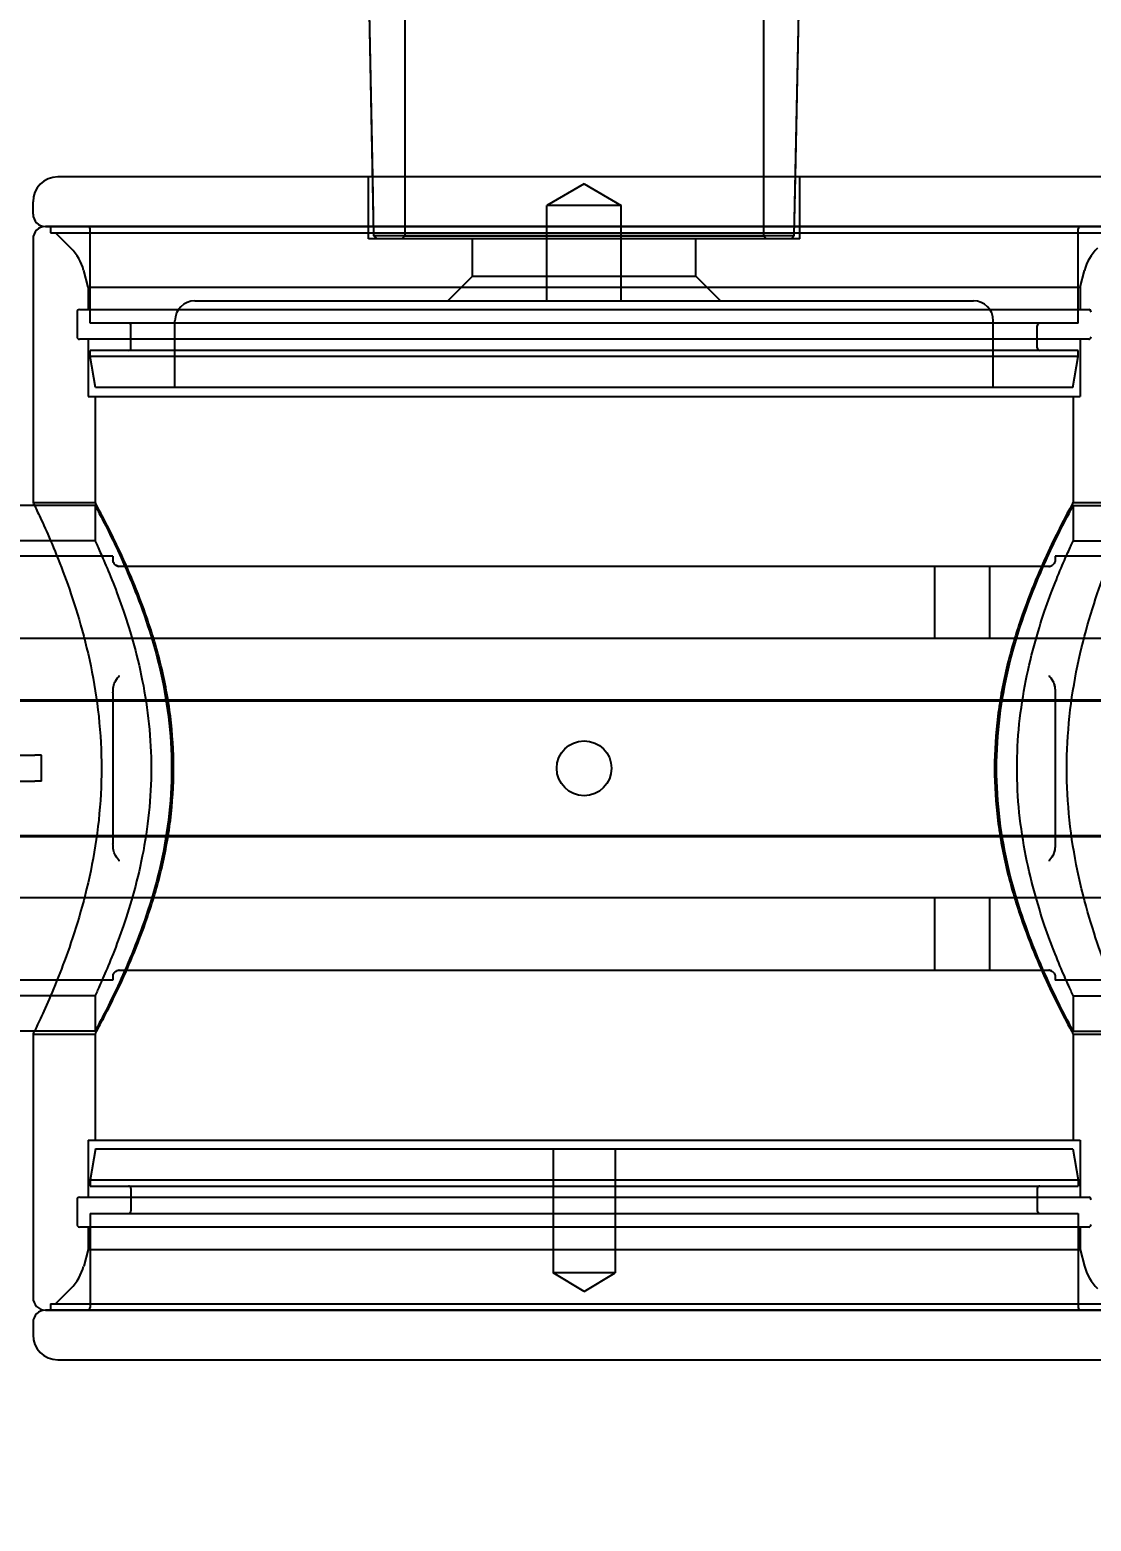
# Model space of a CAD drawing. Header units: millimetres. Extents: x -5247 to 64230, y -16204 to 29599.
# Drawn here: x 55830.3 to 55916, y 21175.4 to 21295.6 of the extents above; entities that cross this region are included whole.
import ezdxf
from ezdxf import colors
from ezdxf.entities.mleader import LeaderData, LeaderLine
from ezdxf.math import Vec2, Vec3

# ---------------------------------------------------------------- set-up
doc = ezdxf.new("R2010")
doc.units = ezdxf.units.MM
doc.layers.add('Выноски надписи', color=7, linetype='Continuous')
doc.styles.add('ISO_250', font='isocpeur.ttf', dxfattribs={"height": 250})

# ---------------------------------------------------------------- blocks, each defined once
blk = doc.blocks.new('_Dot')
at = {"color": 0, "linetype": 'ByBlock', "lineweight": -2}
blk.add_line((-0.5, 0), (-1, 0), dxfattribs=at)
at = {"color": 0, "linetype": 'ByBlock', "const_width": 0.5}
blk.add_lwpolyline([(-0.25, 0, 1), (0.25, 0, 1)], format="xyb", close=True, dxfattribs=at)
blk = doc.blocks.new('Siemens 7ME65202DF122JE1')
at = {"ltscale": 25.065147}
for p, q in [((-116.2, 42.95), (-117.13, 89.57)), ((-82.3, 42.95), (-81.37, 89.57))]:
    blk.add_line(p, q, dxfattribs=at)
for p, q in [((-116.3, 47.7), (-117.13, 89.57)), ((-82.2, 47.7), (-81.37, 89.57)), ((-56.8, 47.7), (-141.7, 47.7)), ((-143.7, 44.7), (-143.7, 45.7)), ((-142.7, 43.7), (-55.8, 43.7)), ((-55.8, 43.7), (-142.7, 43.7)), ((-143.7, 42.7), (-143.7, 21.45)), ((-143.58, 21.2), (-179.15, 21.2)), ((-143.58, -21.2), (-179.15, -21.2)), ((-143.7, -21.45), (-143.7, -42.7)), ((-55.8, -43.7), (-142.7, -43.7)), ((-142.7, -43.7), (-55.8, -43.7)), ((-143.7, -44.7), (-143.7, -45.7)), ((-141.7, -47.7), (-56.8, -47.7))]:
    blk.add_line(p, q)
at = {"ltscale": 23.887276}
for p, q in [((-113.7, 62.7), (-113.7, 42.95)), ((-113.7, 62.7), (-113.7, 42.95)), ((-84.79, 62.7), (-84.79, 42.95)), ((-84.79, 62.7), (-84.79, 42.95))]:
    blk.add_line(p, q, dxfattribs=at)
at = {"ltscale": 25.807568}
for p, q in [((-56.8, 47.7), (-141.7, 47.7)), ((-141.7, -47.7), (-56.8, -47.7))]:
    blk.add_line(p, q, dxfattribs=at)
at = {"ltscale": 9.523383}
for p, q in [((-116.65, 42.7), (-116.65, 47.7)), ((-116.65, 42.7), (-116.65, 47.7)), ((-81.85, 42.7), (-81.85, 47.7)), ((-81.85, 42.7), (-81.85, 47.7)), ((-143.7, 21.45), (-138.7, 21.45)), ((-143.7, 21.45), (-138.7, 21.45)), ((-59.8, 21.45), (-54.8, 21.45)), ((-59.8, 21.45), (-54.8, 21.45)), ((-143.7, -21.45), (-138.7, -21.45)), ((-143.7, -21.45), (-138.7, -21.45)), ((-59.8, -21.45), (-54.8, -21.45)), ((-59.8, -21.45), (-54.8, -21.45))]:
    blk.add_line(p, q, dxfattribs=at)
at = {"ltscale": 9.049095}
for p, q in [((-116.2, 42.95), (-116.3, 47.7)), ((-82.3, 42.95), (-82.2, 47.7))]:
    blk.add_line(p, q, dxfattribs=at)
at = {"ltscale": 6.597962}
for q in [(-102.25, 45.4), (-102.25, 45.4), (-96.25, 45.4), (-96.25, 45.4)]:
    blk.add_line((-99.25, 47.13), q, dxfattribs=at)
at = {"ltscale": 1.904597}
for p, q in [((-143.7, 44.7), (-143.7, 45.7)), ((-143.7, -44.7), (-143.7, -45.7))]:
    blk.add_line(p, q, dxfattribs=at)
at = {"ltscale": 22.798204}
blk.add_line((-96.25, 45.4), (-102.25, 45.4), dxfattribs=at)
blk.add_line((-96.25, 45.4), (-102.25, 45.4), dxfattribs=at)
at = {"ltscale": 14.666064}
for p, q in [((-102.25, 37.7), (-102.25, 45.4)), ((-102.25, 37.7), (-102.25, 45.4)), ((-96.25, 37.7), (-96.25, 45.4)), ((-96.25, 37.7), (-96.25, 45.4))]:
    blk.add_line(p, q, dxfattribs=at)
at = {"ltscale": 25.399538}
for p, q in [((-142.7, 43.7), (-55.8, 43.7)), ((-55.8, 43.7), (-142.7, 43.7)), ((-55.8, -43.7), (-142.7, -43.7)), ((-142.7, -43.7), (-55.8, -43.7))]:
    blk.add_line(p, q, dxfattribs=at)
at = {"ltscale": 0.952248}
for p, q in [((-142.3, 43.7), (-142.3, 43.2)), ((-142.3, 43.7), (-142.3, 43.2)), ((-139.1, 33.2), (-139.1, 33.7)), ((-139.1, 33.2), (-139.1, 33.7)), ((-59.4, 33.2), (-59.4, 33.7)), ((-59.4, 33.2), (-59.4, 33.7)), ((-139.1, -33.2), (-139.1, -33.7)), ((-139.1, -33.2), (-139.1, -33.7)), ((-59.4, -33.2), (-59.4, -33.7)), ((-59.4, -33.2), (-59.4, -33.7)), ((-142.3, -43.2), (-142.3, -43.7)), ((-142.3, -43.2), (-142.3, -43.7))]:
    blk.add_line(p, q, dxfattribs=at)
at = {"ltscale": 14.475595}
for p, q in [((-139.1, 35.9), (-139.1, 43.5)), ((-139.1, 35.9), (-139.1, 43.5)), ((-59.4, 35.9), (-59.4, 43.5)), ((-59.4, 35.9), (-59.4, 43.5)), ((-139.1, -35.9), (-139.1, -43.5)), ((-139.1, -35.9), (-139.1, -43.5)), ((-59.4, -35.9), (-59.4, -43.5)), ((-59.4, -35.9), (-59.4, -43.5))]:
    blk.add_line(p, q, dxfattribs=at)
at = {"ltscale": 25.7015}
for p, q in [((-143.7, 42.7), (-143.7, 21.45)), ((-143.7, -21.45), (-143.7, -42.7))]:
    blk.add_line(p, q, dxfattribs=at)
at = {"ltscale": 25.16571}
for p, q in [((-142.3, 43.2), (-56.2, 43.2)), ((-142.3, 43.2), (-56.2, 43.2)), ((-142.3, -43.2), (-56.2, -43.2)), ((-142.3, -43.2), (-56.2, -43.2))]:
    blk.add_line(p, q, dxfattribs=at)
at = {"ltscale": 3.371218}
for p, q in [((-140.65, 41.95), (-141.9, 43.2)), ((-140.65, 41.95), (-141.9, 43.2)), ((-140.65, -41.95), (-141.9, -43.2)), ((-140.65, -41.95), (-141.9, -43.2))]:
    blk.add_line(p, q, dxfattribs=at)
at = {"ltscale": 26.445917}
blk.add_line((-81.85, 42.7), (-116.65, 42.7), dxfattribs=at)
blk.add_line((-81.85, 42.7), (-116.65, 42.7), dxfattribs=at)
at = {"ltscale": 25.769533}
blk.add_line((-82.3, 42.95), (-116.2, 42.95), dxfattribs=at)
blk.add_line((-82.3, 42.95), (-116.2, 42.95), dxfattribs=at)
at = {"ltscale": 0.67998}
for p, q in [((-115.95, 42.7), (-116.2, 42.95)), ((-115.95, 42.7), (-116.2, 42.95)), ((-82.55, 42.7), (-82.3, 42.95)), ((-82.55, 42.7), (-82.3, 42.95))]:
    blk.add_line(p, q, dxfattribs=at)
at = {"ltscale": 0.673312}
for p, q in [((-113.7, 42.95), (-113.95, 42.7)), ((-113.7, 42.95), (-113.95, 42.7)), ((-84.79, 42.95), (-84.54, 42.7)), ((-84.79, 42.95), (-84.54, 42.7))]:
    blk.add_line(p, q, dxfattribs=at)
at = {"ltscale": 24.410967}
blk.add_line((-113.7, 42.95), (-84.79, 42.95), dxfattribs=at)
blk.add_line((-113.7, 42.95), (-84.79, 42.95), dxfattribs=at)
at = {"ltscale": 5.71399}
for p, q in [((-108.25, 39.7), (-108.25, 42.7)), ((-108.25, 39.7), (-108.25, 42.7)), ((-90.25, 39.7), (-90.25, 42.7)), ((-90.25, 39.7), (-90.25, 42.7))]:
    blk.add_line(p, q, dxfattribs=at)
at = {"ltscale": 2.672336}
for p, q in [((-139.25, 38.8), (-139.61, 40.16)), ((-139.25, 38.8), (-139.61, 40.16)), ((-59.25, 38.8), (-58.89, 40.16)), ((-59.25, 38.8), (-58.89, 40.16)), ((-139.25, -38.8), (-139.61, -40.16)), ((-139.25, -38.8), (-139.61, -40.16)), ((-59.25, -38.8), (-58.89, -40.16)), ((-59.25, -38.8), (-58.89, -40.16))]:
    blk.add_line(p, q, dxfattribs=at)
at = {"ltscale": 5.387196}
for p, q in [((-108.25, 39.7), (-110.25, 37.7)), ((-108.25, 39.7), (-110.25, 37.7)), ((-90.25, 39.7), (-88.25, 37.7)), ((-90.25, 39.7), (-88.25, 37.7))]:
    blk.add_line(p, q, dxfattribs=at)
at = {"ltscale": 27.357845}
blk.add_line((-108.25, 39.7), (-90.25, 39.7), dxfattribs=at)
blk.add_line((-108.25, 39.7), (-90.25, 39.7), dxfattribs=at)
at = {"ltscale": 25.331339}
for p, q in [((-139.25, 38.8), (-59.25, 38.8)), ((-139.25, 38.8), (-59.25, 38.8)), ((-139.25, 30), (-59.25, 30)), ((-139.25, 30), (-59.25, 30)), ((-139.25, -30), (-59.25, -30)), ((-139.25, -30), (-59.25, -30)), ((-139.25, -38.8), (-59.25, -38.8)), ((-139.25, -38.8), (-59.25, -38.8))]:
    blk.add_line(p, q, dxfattribs=at)
at = {"ltscale": 3.428354}
for p, q in [((-139.25, 38.8), (-139.25, 37)), ((-139.25, 38.8), (-139.25, 37)), ((-59.25, 38.8), (-59.25, 37)), ((-59.25, 38.8), (-59.25, 37)), ((-135.8, 33.9), (-135.8, 35.7)), ((-135.8, 33.9), (-135.8, 35.7)), ((-62.7, 33.9), (-62.7, 35.7)), ((-62.7, 33.9), (-62.7, 35.7)), ((-135.8, -33.9), (-135.8, -35.7)), ((-135.8, -33.9), (-135.8, -35.7)), ((-62.7, -33.9), (-62.7, -35.7)), ((-62.7, -33.9), (-62.7, -35.7)), ((-139.25, -37), (-139.25, -38.8)), ((-139.25, -37), (-139.25, -38.8)), ((-59.25, -37), (-59.25, -38.8)), ((-59.25, -37), (-59.25, -38.8))]:
    blk.add_line(p, q, dxfattribs=at)
at = {"ltscale": 26.513468}
for p, q in [((-130.65, 37.7), (-99.25, 37.7)), ((-130.65, 37.7), (-99.25, 37.7)), ((-99.25, 37.7), (-67.85, 37.7)), ((-99.25, 37.7), (-67.85, 37.7))]:
    blk.add_line(p, q, dxfattribs=at)
at = {"ltscale": 3.809293}
for p, q in [((-140.15, 36.8), (-140.15, 34.8)), ((-140.15, 36.8), (-140.15, 34.8)), ((-140.15, -34.8), (-140.15, -36.8)), ((-140.15, -34.8), (-140.15, -36.8))]:
    blk.add_line(p, q, dxfattribs=at)
at = {"ltscale": 25.774637}
for p, q in [((-139.95, 37), (-58.55, 37)), ((-139.95, 37), (-58.55, 37)), ((-58.55, 34.6), (-139.95, 34.6)), ((-58.55, 34.6), (-139.95, 34.6)), ((-139.95, -34.6), (-58.55, -34.6)), ((-139.95, -34.6), (-58.55, -34.6)), ((-58.55, -37), (-139.95, -37)), ((-58.55, -37), (-139.95, -37))]:
    blk.add_line(p, q, dxfattribs=at)
at = {"ltscale": 10.285262}
for p, q in [((-132.25, 30.7), (-132.25, 36.1)), ((-132.25, 30.7), (-132.25, 36.1)), ((-66.25, 30.7), (-66.25, 36.1)), ((-66.25, 30.7), (-66.25, 36.1))]:
    blk.add_line(p, q, dxfattribs=at)
at = {"ltscale": 25.236347}
for p, q in [((-59.4, 35.9), (-139.1, 35.9)), ((-59.4, 35.9), (-139.1, 35.9)), ((-59.4, 33.7), (-139.1, 33.7)), ((-59.4, 33.7), (-139.1, 33.7)), ((-59.4, 33.2), (-139.1, 33.2)), ((-59.4, 33.2), (-139.1, 33.2)), ((-139.1, -33.2), (-59.4, -33.2)), ((-139.1, -33.2), (-59.4, -33.2)), ((-139.1, -33.7), (-59.4, -33.7)), ((-139.1, -33.7), (-59.4, -33.7)), ((-139.1, -35.9), (-59.4, -35.9)), ((-139.1, -35.9), (-59.4, -35.9))]:
    blk.add_line(p, q, dxfattribs=at)
at = {"ltscale": 8.761504}
for p, q in [((-139.25, 34.6), (-139.25, 30)), ((-139.25, 34.6), (-139.25, 30)), ((-59.25, 34.6), (-59.25, 30)), ((-59.25, 34.6), (-59.25, 30)), ((-139.25, -30), (-139.25, -34.6)), ((-139.25, -30), (-139.25, -34.6)), ((-59.25, -30), (-59.25, -34.6)), ((-59.25, -30), (-59.25, -34.6))]:
    blk.add_line(p, q, dxfattribs=at)
at = {"ltscale": 4.835099}
for p, q in [((-138.66, 30.7), (-139.1, 33.2)), ((-138.66, 30.7), (-139.1, 33.2)), ((-59.84, 30.7), (-59.4, 33.2)), ((-59.84, 30.7), (-59.4, 33.2)), ((-138.66, -30.7), (-139.1, -33.2)), ((-138.66, -30.7), (-139.1, -33.2)), ((-59.84, -30.7), (-59.4, -33.2)), ((-59.84, -30.7), (-59.4, -33.2))]:
    blk.add_line(p, q, dxfattribs=at)
at = {"ltscale": 24.957184}
for p, q in [((-59.84, 30.7), (-138.66, 30.7)), ((-59.84, 30.7), (-138.66, 30.7)), ((-138.66, -30.7), (-59.84, -30.7)), ((-138.66, -30.7), (-59.84, -30.7))]:
    blk.add_line(p, q, dxfattribs=at)
at = {"ltscale": 20.682148}
for p, q in [((-138.7, 30), (-138.7, 21.45)), ((-138.7, 30), (-138.7, 21.45)), ((-59.8, 30), (-59.8, 21.45)), ((-59.8, 30), (-59.8, 21.45)), ((-138.7, -21.45), (-138.7, -30)), ((-138.7, -21.45), (-138.7, -30)), ((-59.8, -21.45), (-59.8, -30)), ((-59.8, -21.45), (-59.8, -30))]:
    blk.add_line(p, q, dxfattribs=at)
at = {"ltscale": 26.910982}
for p, q in [((-138.7, 21.2), (-183.2, 21.2)), ((-59.8, 21.2), (-15.3, 21.2)), ((-138.7, 18.35), (-183.2, 18.35)), ((-138.7, 18.35), (-183.2, 18.35)), ((-59.8, 18.35), (-15.3, 18.35)), ((-59.8, 18.35), (-15.3, 18.35)), ((-138.7, -18.35), (-183.2, -18.35)), ((-138.7, -18.35), (-183.2, -18.35)), ((-59.8, -18.35), (-15.3, -18.35)), ((-59.8, -18.35), (-15.3, -18.35)), ((-138.7, -21.2), (-183.2, -21.2)), ((-59.8, -21.2), (-15.3, -21.2))]:
    blk.add_line(p, q, dxfattribs=at)
at = {"ltscale": 9.294628}
for p, q in [((-138.7, 21.2), (-143.58, 21.2)), ((-59.8, 21.2), (-54.92, 21.2)), ((-138.7, -21.2), (-143.58, -21.2)), ((-59.8, -21.2), (-54.92, -21.2))]:
    blk.add_line(p, q, dxfattribs=at)
at = {"ltscale": 5.428285}
for p, q in [((-138.7, 21.2), (-138.7, 18.35)), ((-138.7, 21.2), (-138.7, 18.35)), ((-59.8, 21.2), (-59.8, 18.35)), ((-59.8, 21.2), (-59.8, 18.35)), ((-138.7, -18.35), (-138.7, -21.2)), ((-138.7, -18.35), (-138.7, -21.2)), ((-59.8, -18.35), (-59.8, -21.2)), ((-59.8, -18.35), (-59.8, -21.2))]:
    blk.add_line(p, q, dxfattribs=at)
at = {"ltscale": 24.584784}
for p, q in [((-137.25, 17.1), (-177.9, 17.1)), ((-137.25, 17.1), (-177.9, 17.1)), ((-20.6, 17.1), (-61.25, 17.1)), ((-20.6, 17.1), (-61.25, 17.1)), ((-137.25, -17.1), (-177.9, -17.1)), ((-137.25, -17.1), (-177.9, -17.1)), ((-20.6, -17.1), (-61.25, -17.1)), ((-20.6, -17.1), (-61.25, -17.1))]:
    blk.add_line(p, q, dxfattribs=at)
at = {"ltscale": 6.109833}
for p, q in [((-137.25, 17.1), (-137.25, 16.8)), ((-137.25, 17.1), (-137.25, 16.8)), ((-61.25, 17.1), (-61.25, 16.8)), ((-61.25, 17.1), (-61.25, 16.8)), ((-137.25, -16.8), (-137.25, -17.1)), ((-137.25, -16.8), (-137.25, -17.1)), ((-61.25, -16.8), (-61.25, -17.1)), ((-61.25, -16.8), (-61.25, -17.1))]:
    blk.add_line(p, q, dxfattribs=at)
at = {"ltscale": 25.917479}
for p, q in [((-136.75, 16.3), (-61.75, 16.3)), ((-136.75, 16.3), (-61.75, 16.3)), ((-61.75, -16.3), (-136.75, -16.3)), ((-61.75, -16.3), (-136.75, -16.3))]:
    blk.add_line(p, q, dxfattribs=at)
at = {"ltscale": 11.04714}
for p, q in [((-70.96, 10.5), (-70.96, 16.3)), ((-70.96, 10.5), (-70.96, 16.3)), ((-66.53, 10.5), (-66.53, 16.3)), ((-66.53, 10.5), (-66.53, 16.3))]:
    blk.add_line(p, q, dxfattribs=at)
at = {"ltscale": 25.68721}
blk.add_line((-162.96, 10.5), (-35.54, 10.5), dxfattribs=at)
blk.add_line((-162.96, 10.5), (-35.54, 10.5), dxfattribs=at)
at = {"ltscale": 30.107937}
for p, q in [((-137.25, 6.09), (-137.25, -6.09)), ((-137.25, 6.09), (-137.25, -6.09)), ((-61.25, 6.09), (-61.25, -6.09)), ((-61.25, 6.09), (-61.25, -6.09))]:
    blk.add_line(p, q, dxfattribs=at)
at = {"ltscale": 25.73398}
for p, q in [((-163.08, 5.45), (-35.42, 5.45)), ((-163.08, 5.45), (-35.42, 5.45)), ((-35.42, -5.45), (-163.08, -5.45)), ((-35.42, -5.45), (-163.08, -5.45))]:
    blk.add_line(p, q, dxfattribs=at)
at = {"ltscale": 25.640421}
for p, q in [((-162.85, 5.53), (-35.65, 5.53)), ((-162.85, 5.53), (-35.65, 5.53)), ((-35.65, -5.53), (-162.85, -5.53)), ((-35.65, -5.53), (-162.85, -5.53))]:
    blk.add_line(p, q, dxfattribs=at)
at = {"ltscale": 22.09321}
for p, q in [((-157.25, 1.05), (-143.55, 1.05)), ((-157.25, 1.05), (-143.55, 1.05)), ((-157.25, -1.05), (-143.55, -1.05)), ((-157.25, -1.05), (-143.55, -1.05))]:
    blk.add_line(p, q, dxfattribs=at)
at = {"ltscale": 1.570642}
for p, q in [((-143.03, 1.05), (-143.55, 1.05)), ((-143.03, 1.05), (-143.55, 1.05)), ((-143.03, -1.05), (-143.55, -1.05)), ((-143.03, -1.05), (-143.55, -1.05))]:
    blk.add_line(p, q, dxfattribs=at)
at = {"ltscale": 1.999831}
for p, q in [((-143.03, 0), (-143.03, 1.05)), ((-143.03, 0), (-143.03, 1.05)), ((-143.03, -1.05), (-143.03, 0)), ((-143.03, -1.05), (-143.03, 0))]:
    blk.add_line(p, q, dxfattribs=at)
at = {"ltscale": 25.59815}
blk.add_line((-35.76, -10.46), (-162.74, -10.46), dxfattribs=at)
blk.add_line((-35.76, -10.46), (-162.74, -10.46), dxfattribs=at)
at = {"ltscale": 11.119637}
for p, q in [((-70.96, -16.3), (-70.96, -10.46)), ((-70.96, -16.3), (-70.96, -10.46)), ((-66.53, -16.3), (-66.53, -10.46)), ((-66.53, -16.3), (-66.53, -10.46))]:
    blk.add_line(p, q, dxfattribs=at)
at = {"ltscale": 24.189648}
for p, q in [((-101.75, -30.7), (-101.75, -40.7)), ((-101.75, -30.7), (-101.75, -40.7)), ((-96.75, -30.7), (-96.75, -40.7)), ((-96.75, -30.7), (-96.75, -40.7))]:
    blk.add_line(p, q, dxfattribs=at)
at = {"ltscale": 14.959352}
blk.add_line((-96.75, -40.7), (-101.75, -40.7), dxfattribs=at)
blk.add_line((-96.75, -40.7), (-101.75, -40.7), dxfattribs=at)
at = {"ltscale": 5.555107}
for q in [(-101.75, -40.7), (-101.75, -40.7), (-96.75, -40.7), (-96.75, -40.7)]:
    blk.add_line((-99.25, -42.2), q, dxfattribs=at)
at = {"ltscale": 22.443565}
blk.add_circle((-99.25, 0), 2.21, dxfattribs=at)
blk.add_circle((-99.25, 0), 2.21, dxfattribs=at)
at = {"ltscale": 5.983681}
for centre, start, end in [((-141.7, 45.7), 90, 180), ((-141.7, -45.7), 180, 270)]:
    blk.add_arc(centre, 2, start, end, dxfattribs=at)
for centre, radius, start, end in [((-141.7, 45.7), 2, 90, 180), ((-142.7, 44.7), 1, 180, 270), ((-142.7, 42.7), 1, 90, 180), ((-142.7, -42.7), 1, 180, 270), ((-142.7, -44.7), 1, 90, 180), ((-141.7, -45.7), 2, 180, 270)]:
    blk.add_arc(centre, radius, start, end)
at = {"ltscale": 2.991791}
for centre, start, end in [((-142.7, 44.7), 180, 270), ((-142.7, 42.7), 90, 180), ((-142.7, -42.7), 180, 270), ((-142.7, -44.7), 90, 180)]:
    blk.add_arc(centre, 1, start, end, dxfattribs=at)
at = {"ltscale": 0.598278}
for centre, start, end in [((-139.3, 43.5), 0, 90), ((-139.3, 43.5), 0, 90), ((-59.2, 43.5), 90, 180), ((-59.2, 43.5), 90, 180), ((-139.95, 36.8), 90, 180), ((-139.95, 36.8), 90, 180), ((-58.55, 36.8), 0, 90), ((-58.55, 36.8), 0, 90), ((-136, 35.7), 0, 90), ((-136, 35.7), 0, 90), ((-62.5, 35.7), 90, 180), ((-62.5, 35.7), 90, 180), ((-139.95, 34.8), 180, 270), ((-139.95, 34.8), 180, 270), ((-136, 33.9), 270, 0), ((-136, 33.9), 270, 0), ((-62.5, 33.9), 180, 270), ((-62.5, 33.9), 180, 270), ((-58.55, 34.8), 270, 0), ((-58.55, 34.8), 270, 0), ((-139.95, -34.8), 90, 180), ((-139.95, -34.8), 90, 180), ((-136, -33.9), 0, 90), ((-136, -33.9), 0, 90), ((-62.5, -33.9), 90, 180), ((-62.5, -33.9), 90, 180), ((-58.55, -34.8), 0, 90), ((-58.55, -34.8), 0, 90), ((-136, -35.7), 270, 0), ((-136, -35.7), 270, 0), ((-62.5, -35.7), 180, 270), ((-62.5, -35.7), 180, 270), ((-139.95, -36.8), 180, 270), ((-139.95, -36.8), 180, 270), ((-58.55, -36.8), 270, 0), ((-58.55, -36.8), 270, 0), ((-139.3, -43.5), 270, 0), ((-139.3, -43.5), 270, 0), ((-59.2, -43.5), 180, 270), ((-59.2, -43.5), 180, 270)]:
    blk.add_arc(centre, 0.2, start, end, dxfattribs=at)
at = {"ltscale": 3.989087}
for centre, start, end in [((-143.48, 39.12), 15, 45), ((-143.48, 39.12), 15, 45), ((-55.02, 39.12), 135, 165), ((-55.02, 39.12), 135, 165), ((-143.48, -39.12), 315, 345), ((-143.48, -39.12), 315, 345), ((-55.02, -39.12), 195, 225), ((-55.02, -39.12), 195, 225)]:
    blk.add_arc(centre, 4, start, end, dxfattribs=at)
at = {"ltscale": 4.786925}
for centre, start, end in [((-130.65, 36.1), 90, 180), ((-130.65, 36.1), 90, 180), ((-67.85, 36.1), 0, 90), ((-67.85, 36.1), 0, 90)]:
    blk.add_arc(centre, 1.6, start, end, dxfattribs=at)
at = {"ltscale": 0.425071}
for centre, start, end in [((-136.75, 16.8), 244.4206, 270), ((-136.75, 16.8), 244.4206, 270), ((-61.75, 16.8), 270, 295.5794), ((-61.75, 16.8), 270, 295.5794), ((-136.75, -16.8), 90, 115.5794), ((-136.75, -16.8), 90, 115.5794), ((-61.75, -16.8), 64.4206, 90), ((-61.75, -16.8), 64.4206, 90)]:
    blk.add_arc(centre, 0.5, start, end, dxfattribs=at)
at = {"ltscale": 25.48765}
for points, knots in [([(-143.7, 21.45), (-143.7, 21.45), (-143.64, 21.32), (-143.37, 20.76), (-143.17, 20.34), (-142.67, 19.24), (-142.37, 18.56), (-141.72, 16.99), (-141.37, 16.11), (-140.69, 14.23), (-140.33, 13.16), (-139.65, 10.84), (-139.32, 9.59), (-138.78, 6.95), (-138.55, 5.58), (-138.26, 2.78), (-138.18, 1.37), (-138.18, 0), (-138.18, -1.37), (-138.26, -2.78), (-138.55, -5.58), (-138.78, -6.95), (-139.32, -9.59), (-139.65, -10.84), (-140.33, -13.16), (-140.69, -14.23), (-141.37, -16.11), (-141.72, -16.99), (-142.37, -18.56), (-142.67, -19.24), (-143.17, -20.34), (-143.37, -20.76), (-143.64, -21.32), (-143.7, -21.45), (-143.7, -21.45)], [-3.292904, -3.292904, -3.292904, -3.292904, -2.881769, -2.881769, -2.470634, -2.470634, -2.059499, -2.059499, -1.648364, -1.648364, -1.236273, -1.236273, -0.824182, -0.824182, -0.412091, -0.412091, 0, 0, 0, 0.412091, 0.412091, 0.824182, 0.824182, 1.236273, 1.236273, 1.648364, 1.648364, 2.059499, 2.059499, 2.470634, 2.470634, 2.881769, 2.881769, 3.292904, 3.292904, 3.292904, 3.292904]), ([(-54.8, -21.45), (-54.8, -21.45), (-54.86, -21.32), (-55.13, -20.76), (-55.33, -20.34), (-55.83, -19.24), (-56.13, -18.56), (-56.78, -16.99), (-57.13, -16.11), (-57.81, -14.23), (-58.17, -13.16), (-58.85, -10.84), (-59.18, -9.59), (-59.72, -6.95), (-59.95, -5.58), (-60.24, -2.78), (-60.32, -1.37), (-60.32, 0), (-60.32, 1.37), (-60.24, 2.78), (-59.95, 5.58), (-59.72, 6.95), (-59.18, 9.59), (-58.85, 10.84), (-58.17, 13.16), (-57.81, 14.23), (-57.13, 16.11), (-56.78, 16.99), (-56.13, 18.56), (-55.83, 19.24), (-55.33, 20.34), (-55.13, 20.76), (-54.86, 21.32), (-54.8, 21.45), (-54.8, 21.45)], [9.878713, 9.878713, 9.878713, 9.878713, 10.289848, 10.289848, 10.700983, 10.700983, 11.112118, 11.112118, 11.523253, 11.523253, 11.935344, 11.935344, 12.347435, 12.347435, 12.759526, 12.759526, 13.171617, 13.171617, 13.171617, 13.583708, 13.583708, 13.995799, 13.995799, 14.40789, 14.40789, 14.819981, 14.819981, 15.231116, 15.231116, 15.642251, 15.642251, 16.053386, 16.053386, 16.464521, 16.464521, 16.464521, 16.464521])]:
    blk.add_open_spline(points, degree=3, knots=knots, dxfattribs=at)
for points, knots in [([(-143.7, 21.45), (-143.7, 21.45), (-143.64, 21.32), (-143.37, 20.76), (-143.17, 20.34), (-142.67, 19.24), (-142.37, 18.56), (-141.72, 16.99), (-141.37, 16.11), (-140.69, 14.23), (-140.33, 13.16), (-139.65, 10.84), (-139.32, 9.59), (-138.78, 6.95), (-138.55, 5.58), (-138.26, 2.78), (-138.18, 1.37), (-138.18, 0), (-138.18, -1.37), (-138.26, -2.78), (-138.55, -5.58), (-138.78, -6.95), (-139.32, -9.59), (-139.65, -10.84), (-140.33, -13.16), (-140.69, -14.23), (-141.37, -16.11), (-141.72, -16.99), (-142.37, -18.56), (-142.67, -19.24), (-143.17, -20.34), (-143.37, -20.76), (-143.64, -21.32), (-143.7, -21.45), (-143.7, -21.45)], [-3.292904, -3.292904, -3.292904, -3.292904, -2.881769, -2.881769, -2.470634, -2.470634, -2.059499, -2.059499, -1.648364, -1.648364, -1.236273, -1.236273, -0.824182, -0.824182, -0.412091, -0.412091, 0, 0, 0, 0.412091, 0.412091, 0.824182, 0.824182, 1.236273, 1.236273, 1.648364, 1.648364, 2.059499, 2.059499, 2.470634, 2.470634, 2.881769, 2.881769, 3.292904, 3.292904, 3.292904, 3.292904]), ([(-54.8, -21.45), (-54.8, -21.45), (-54.86, -21.32), (-55.13, -20.76), (-55.33, -20.34), (-55.83, -19.24), (-56.13, -18.56), (-56.78, -16.99), (-57.13, -16.11), (-57.81, -14.23), (-58.17, -13.16), (-58.85, -10.84), (-59.18, -9.59), (-59.72, -6.95), (-59.95, -5.58), (-60.24, -2.78), (-60.32, -1.37), (-60.32, 0), (-60.32, 1.37), (-60.24, 2.78), (-59.95, 5.58), (-59.72, 6.95), (-59.18, 9.59), (-58.85, 10.84), (-58.17, 13.16), (-57.81, 14.23), (-57.13, 16.11), (-56.78, 16.99), (-56.13, 18.56), (-55.83, 19.24), (-55.33, 20.34), (-55.13, 20.76), (-54.86, 21.32), (-54.8, 21.45), (-54.8, 21.45)], [9.878713, 9.878713, 9.878713, 9.878713, 10.289848, 10.289848, 10.700983, 10.700983, 11.112118, 11.112118, 11.523253, 11.523253, 11.935344, 11.935344, 12.347435, 12.347435, 12.759526, 12.759526, 13.171617, 13.171617, 13.171617, 13.583708, 13.583708, 13.995799, 13.995799, 14.40789, 14.40789, 14.819981, 14.819981, 15.231116, 15.231116, 15.642251, 15.642251, 16.053386, 16.053386, 16.464521, 16.464521, 16.464521, 16.464521])]:
    blk.add_open_spline(points, degree=3, knots=knots)
at = {"ltscale": 25.616991}
for points in [[(-138.7, -21.45), (-138.7, -21.45), (-138.63, -21.32), (-138.33, -20.76), (-138.1, -20.34), (-137.54, -19.23), (-137.19, -18.55), (-136.45, -16.98), (-136.06, -16.1), (-135.28, -14.23), (-134.87, -13.17), (-134.08, -10.86), (-133.7, -9.61), (-133.06, -6.98), (-132.8, -5.6), (-132.45, -2.8), (-132.36, -1.38), (-132.36, 0), (-132.36, 1.38), (-132.45, 2.8), (-132.8, 5.6), (-133.06, 6.98), (-133.7, 9.61), (-134.08, 10.86), (-134.87, 13.17), (-135.28, 14.23), (-136.06, 16.1), (-136.45, 16.98), (-137.19, 18.55), (-137.54, 19.23), (-138.1, 20.34), (-138.33, 20.76), (-138.63, 21.32), (-138.7, 21.45), (-138.7, 21.45)], [(-138.7, -21.45), (-138.7, -21.45), (-138.63, -21.32), (-138.33, -20.76), (-138.1, -20.34), (-137.54, -19.23), (-137.19, -18.55), (-136.45, -16.98), (-136.06, -16.1), (-135.28, -14.23), (-134.87, -13.17), (-134.08, -10.86), (-133.7, -9.61), (-133.06, -6.98), (-132.8, -5.6), (-132.45, -2.8), (-132.36, -1.38), (-132.36, 0), (-132.36, 1.38), (-132.45, 2.8), (-132.8, 5.6), (-133.06, 6.98), (-133.7, 9.61), (-134.08, 10.86), (-134.87, 13.17), (-135.28, 14.23), (-136.06, 16.1), (-136.45, 16.98), (-137.19, 18.55), (-137.54, 19.23), (-138.1, 20.34), (-138.33, 20.76), (-138.63, 21.32), (-138.7, 21.45), (-138.7, 21.45)], [(-59.8, 21.45), (-59.8, 21.45), (-59.87, 21.32), (-60.17, 20.76), (-60.4, 20.34), (-60.96, 19.23), (-61.31, 18.55), (-62.05, 16.98), (-62.44, 16.1), (-63.22, 14.23), (-63.63, 13.17), (-64.42, 10.86), (-64.8, 9.61), (-65.44, 6.98), (-65.7, 5.6), (-66.05, 2.8), (-66.14, 1.38), (-66.14, 0), (-66.14, -1.38), (-66.05, -2.8), (-65.7, -5.6), (-65.44, -6.98), (-64.8, -9.61), (-64.42, -10.86), (-63.63, -13.17), (-63.22, -14.23), (-62.44, -16.1), (-62.05, -16.98), (-61.31, -18.55), (-60.96, -19.23), (-60.4, -20.34), (-60.17, -20.76), (-59.87, -21.32), (-59.8, -21.45), (-59.8, -21.45)], [(-59.8, 21.45), (-59.8, 21.45), (-59.87, 21.32), (-60.17, 20.76), (-60.4, 20.34), (-60.96, 19.23), (-61.31, 18.55), (-62.05, 16.98), (-62.44, 16.1), (-63.22, 14.23), (-63.63, 13.17), (-64.42, 10.86), (-64.8, 9.61), (-65.44, 6.98), (-65.7, 5.6), (-66.05, 2.8), (-66.14, 1.38), (-66.14, 0), (-66.14, -1.38), (-66.05, -2.8), (-65.7, -5.6), (-65.44, -6.98), (-64.8, -9.61), (-64.42, -10.86), (-63.63, -13.17), (-63.22, -14.23), (-62.44, -16.1), (-62.05, -16.98), (-61.31, -18.55), (-60.96, -19.23), (-60.4, -20.34), (-60.17, -20.76), (-59.87, -21.32), (-59.8, -21.45), (-59.8, -21.45)]]:
    blk.add_open_spline(points, degree=3, knots=[-3.312415, -3.312415, -3.312415, -3.312415, -2.899198, -2.899198, -2.48598, -2.48598, -2.072762, -2.072762, -1.659544, -1.659544, -1.244658, -1.244658, -0.829772, -0.829772, -0.414886, -0.414886, 0, 0, 0, 0.414886, 0.414886, 0.829772, 0.829772, 1.244658, 1.244658, 1.659544, 1.659544, 2.072762, 2.072762, 2.48598, 2.48598, 2.899198, 2.899198, 3.312415, 3.312415, 3.312415, 3.312415], dxfattribs=at)
at = {"ltscale": 25.303999}
for points, knots in [([(-138.7, 21.2), (-138.7, 21.2), (-138.63, 21.07), (-138.34, 20.52), (-138.12, 20.1), (-137.56, 19.01), (-137.23, 18.33), (-136.51, 16.79), (-136.12, 15.91), (-135.36, 14.06), (-134.96, 13.02), (-134.19, 10.73), (-133.82, 9.49), (-133.2, 6.89), (-132.95, 5.53), (-132.61, 2.77), (-132.52, 1.37), (-132.52, -1.37), (-132.61, -2.77), (-132.95, -5.53), (-133.2, -6.89), (-133.82, -9.49), (-134.19, -10.73), (-134.96, -13.02), (-135.36, -14.06), (-136.12, -15.91), (-136.51, -16.79), (-137.23, -18.33), (-137.56, -19.01), (-138.12, -20.1), (-138.34, -20.52), (-138.63, -21.07), (-138.7, -21.2), (-138.7, -21.2)], [-9.814875, -9.814875, -9.814875, -9.814875, -9.406701, -9.406701, -8.998528, -8.998528, -8.590354, -8.590354, -8.182181, -8.182181, -7.772448, -7.772448, -7.362715, -7.362715, -6.952983, -6.952983, -6.54325, -6.54325, -6.133517, -6.133517, -5.723785, -5.723785, -5.314052, -5.314052, -4.904319, -4.904319, -4.496146, -4.496146, -4.087972, -4.087972, -3.679798, -3.679798, -3.271625, -3.271625, -3.271625, -3.271625]), ([(-138.7, 21.2), (-138.7, 21.2), (-138.63, 21.07), (-138.34, 20.52), (-138.12, 20.1), (-137.56, 19.01), (-137.23, 18.33), (-136.51, 16.79), (-136.12, 15.91), (-135.36, 14.06), (-134.96, 13.02), (-134.19, 10.73), (-133.82, 9.49), (-133.2, 6.89), (-132.95, 5.53), (-132.61, 2.77), (-132.52, 1.37), (-132.52, -1.37), (-132.61, -2.77), (-132.95, -5.53), (-133.2, -6.89), (-133.82, -9.49), (-134.19, -10.73), (-134.96, -13.02), (-135.36, -14.06), (-136.12, -15.91), (-136.51, -16.79), (-137.23, -18.33), (-137.56, -19.01), (-138.12, -20.1), (-138.34, -20.52), (-138.63, -21.07), (-138.7, -21.2), (-138.7, -21.2)], [-9.814875, -9.814875, -9.814875, -9.814875, -9.406701, -9.406701, -8.998528, -8.998528, -8.590354, -8.590354, -8.182181, -8.182181, -7.772448, -7.772448, -7.362715, -7.362715, -6.952983, -6.952983, -6.54325, -6.54325, -6.133517, -6.133517, -5.723785, -5.723785, -5.314052, -5.314052, -4.904319, -4.904319, -4.496146, -4.496146, -4.087972, -4.087972, -3.679798, -3.679798, -3.271625, -3.271625, -3.271625, -3.271625]), ([(-59.8, -21.2), (-59.8, -21.2), (-59.87, -21.07), (-60.16, -20.52), (-60.38, -20.1), (-60.94, -19.01), (-61.27, -18.33), (-61.99, -16.79), (-62.38, -15.91), (-63.14, -14.06), (-63.54, -13.02), (-64.31, -10.73), (-64.68, -9.49), (-65.3, -6.89), (-65.55, -5.53), (-65.89, -2.77), (-65.98, -1.37), (-65.98, 0), (-65.98, 1.37), (-65.89, 2.77), (-65.55, 5.53), (-65.3, 6.89), (-64.68, 9.49), (-64.31, 10.73), (-63.54, 13.02), (-63.14, 14.06), (-62.38, 15.91), (-61.99, 16.79), (-61.27, 18.33), (-60.94, 19.01), (-60.38, 20.1), (-60.16, 20.52), (-59.87, 21.07), (-59.8, 21.2), (-59.8, 21.2)], [-3.271625, -3.271625, -3.271625, -3.271625, -2.863451, -2.863451, -2.455278, -2.455278, -2.047104, -2.047104, -1.638931, -1.638931, -1.229198, -1.229198, -0.819465, -0.819465, -0.409733, -0.409733, 0, 0, 0, 0.409733, 0.409733, 0.819465, 0.819465, 1.229198, 1.229198, 1.638931, 1.638931, 2.047104, 2.047104, 2.455278, 2.455278, 2.863451, 2.863451, 3.271625, 3.271625, 3.271625, 3.271625]), ([(-59.8, -21.2), (-59.8, -21.2), (-59.87, -21.07), (-60.16, -20.52), (-60.38, -20.1), (-60.94, -19.01), (-61.27, -18.33), (-61.99, -16.79), (-62.38, -15.91), (-63.14, -14.06), (-63.54, -13.02), (-64.31, -10.73), (-64.68, -9.49), (-65.3, -6.89), (-65.55, -5.53), (-65.89, -2.77), (-65.98, -1.37), (-65.98, 0), (-65.98, 1.37), (-65.89, 2.77), (-65.55, 5.53), (-65.3, 6.89), (-64.68, 9.49), (-64.31, 10.73), (-63.54, 13.02), (-63.14, 14.06), (-62.38, 15.91), (-61.99, 16.79), (-61.27, 18.33), (-60.94, 19.01), (-60.38, 20.1), (-60.16, 20.52), (-59.87, 21.07), (-59.8, 21.2), (-59.8, 21.2)], [-3.271625, -3.271625, -3.271625, -3.271625, -2.863451, -2.863451, -2.455278, -2.455278, -2.047104, -2.047104, -1.638931, -1.638931, -1.229198, -1.229198, -0.819465, -0.819465, -0.409733, -0.409733, 0, 0, 0, 0.409733, 0.409733, 0.819465, 0.819465, 1.229198, 1.229198, 1.638931, 1.638931, 2.047104, 2.047104, 2.455278, 2.455278, 2.863451, 2.863451, 3.271625, 3.271625, 3.271625, 3.271625])]:
    blk.add_open_spline(points, degree=3, knots=knots, dxfattribs=at)
at = {"ltscale": 25.735676}
for points, knots in [([(-138.7, 18.35), (-138.7, 18.35), (-138.65, 18.24), (-138.43, 17.76), (-138.27, 17.4), (-137.86, 16.46), (-137.61, 15.88), (-137.07, 14.54), (-136.79, 13.78), (-136.22, 12.17), (-135.93, 11.26), (-135.37, 9.27), (-135.11, 8.2), (-134.66, 5.95), (-134.48, 4.77), (-134.23, 2.38), (-134.17, 1.17), (-134.17, -1.17), (-134.23, -2.38), (-134.48, -4.77), (-134.66, -5.95), (-135.11, -8.2), (-135.37, -9.27), (-135.93, -11.26), (-136.22, -12.17), (-136.79, -13.78), (-137.07, -14.54), (-137.61, -15.88), (-137.86, -16.46), (-138.27, -17.4), (-138.43, -17.76), (-138.65, -18.24), (-138.7, -18.35), (-138.7, -18.35)], [-8.438512, -8.438512, -8.438512, -8.438512, -8.087253, -8.087253, -7.735994, -7.735994, -7.384736, -7.384736, -7.033477, -7.033477, -6.681526, -6.681526, -6.329576, -6.329576, -5.977625, -5.977625, -5.625674, -5.625674, -5.273724, -5.273724, -4.921773, -4.921773, -4.569823, -4.569823, -4.217872, -4.217872, -3.866613, -3.866613, -3.515355, -3.515355, -3.164096, -3.164096, -2.812837, -2.812837, -2.812837, -2.812837]), ([(-138.7, 18.35), (-138.7, 18.35), (-138.65, 18.24), (-138.43, 17.76), (-138.27, 17.4), (-137.86, 16.46), (-137.61, 15.88), (-137.07, 14.54), (-136.79, 13.78), (-136.22, 12.17), (-135.93, 11.26), (-135.37, 9.27), (-135.11, 8.2), (-134.66, 5.95), (-134.48, 4.77), (-134.23, 2.38), (-134.17, 1.17), (-134.17, -1.17), (-134.23, -2.38), (-134.48, -4.77), (-134.66, -5.95), (-135.11, -8.2), (-135.37, -9.27), (-135.93, -11.26), (-136.22, -12.17), (-136.79, -13.78), (-137.07, -14.54), (-137.61, -15.88), (-137.86, -16.46), (-138.27, -17.4), (-138.43, -17.76), (-138.65, -18.24), (-138.7, -18.35), (-138.7, -18.35)], [-8.438512, -8.438512, -8.438512, -8.438512, -8.087253, -8.087253, -7.735994, -7.735994, -7.384736, -7.384736, -7.033477, -7.033477, -6.681526, -6.681526, -6.329576, -6.329576, -5.977625, -5.977625, -5.625674, -5.625674, -5.273724, -5.273724, -4.921773, -4.921773, -4.569823, -4.569823, -4.217872, -4.217872, -3.866613, -3.866613, -3.515355, -3.515355, -3.164096, -3.164096, -2.812837, -2.812837, -2.812837, -2.812837]), ([(-59.8, -18.35), (-59.8, -18.35), (-59.85, -18.24), (-60.07, -17.76), (-60.23, -17.4), (-60.64, -16.46), (-60.89, -15.88), (-61.43, -14.54), (-61.71, -13.78), (-62.28, -12.17), (-62.57, -11.26), (-63.13, -9.27), (-63.39, -8.2), (-63.84, -5.95), (-64.02, -4.77), (-64.27, -2.38), (-64.33, -1.17), (-64.33, 0), (-64.33, 1.17), (-64.27, 2.38), (-64.02, 4.77), (-63.84, 5.95), (-63.39, 8.2), (-63.13, 9.27), (-62.57, 11.26), (-62.28, 12.17), (-61.71, 13.78), (-61.43, 14.54), (-60.89, 15.88), (-60.64, 16.46), (-60.23, 17.4), (-60.07, 17.76), (-59.85, 18.24), (-59.8, 18.35), (-59.8, 18.35)], [-2.812837, -2.812837, -2.812837, -2.812837, -2.461579, -2.461579, -2.11032, -2.11032, -1.759061, -1.759061, -1.407802, -1.407802, -1.055852, -1.055852, -0.703901, -0.703901, -0.351951, -0.351951, 0, 0, 0, 0.351951, 0.351951, 0.703901, 0.703901, 1.055852, 1.055852, 1.407802, 1.407802, 1.759061, 1.759061, 2.11032, 2.11032, 2.461579, 2.461579, 2.812837, 2.812837, 2.812837, 2.812837]), ([(-59.8, -18.35), (-59.8, -18.35), (-59.85, -18.24), (-60.07, -17.76), (-60.23, -17.4), (-60.64, -16.46), (-60.89, -15.88), (-61.43, -14.54), (-61.71, -13.78), (-62.28, -12.17), (-62.57, -11.26), (-63.13, -9.27), (-63.39, -8.2), (-63.84, -5.95), (-64.02, -4.77), (-64.27, -2.38), (-64.33, -1.17), (-64.33, 0), (-64.33, 1.17), (-64.27, 2.38), (-64.02, 4.77), (-63.84, 5.95), (-63.39, 8.2), (-63.13, 9.27), (-62.57, 11.26), (-62.28, 12.17), (-61.71, 13.78), (-61.43, 14.54), (-60.89, 15.88), (-60.64, 16.46), (-60.23, 17.4), (-60.07, 17.76), (-59.85, 18.24), (-59.8, 18.35), (-59.8, 18.35)], [-2.812837, -2.812837, -2.812837, -2.812837, -2.461579, -2.461579, -2.11032, -2.11032, -1.759061, -1.759061, -1.407802, -1.407802, -1.055852, -1.055852, -0.703901, -0.703901, -0.351951, -0.351951, 0, 0, 0, 0.351951, 0.351951, 0.703901, 0.703901, 1.055852, 1.055852, 1.407802, 1.407802, 1.759061, 1.759061, 2.11032, 2.11032, 2.461579, 2.461579, 2.812837, 2.812837, 2.812837, 2.812837])]:
    blk.add_open_spline(points, degree=3, knots=knots, dxfattribs=at)
at = {"ltscale": 3.652303}
for points, knots in [([(-136.97, 16.35), (-136.98, 16.35), (-136.99, 16.36), (-137.05, 16.39), (-137.09, 16.43), (-137.19, 16.54), (-137.23, 16.64), (-137.25, 16.74), (-137.25, 16.77), (-137.25, 16.8)], [-2.0100987, -2.0100987, -2.0100987, -2.0100987, -2.0041765, -2.0041765, -1.9700512, -1.9700512, -1.8742879, -1.8742879, -1.8280785, -1.8280785, -1.8280785, -1.8280785]), ([(-136.97, 16.35), (-136.98, 16.35), (-136.99, 16.36), (-137.05, 16.39), (-137.09, 16.43), (-137.19, 16.54), (-137.23, 16.64), (-137.25, 16.74), (-137.25, 16.77), (-137.25, 16.8)], [-2.0100987, -2.0100987, -2.0100987, -2.0100987, -2.0041765, -2.0041765, -1.9700512, -1.9700512, -1.8742879, -1.8742879, -1.8280785, -1.8280785, -1.8280785, -1.8280785]), ([(-61.25, 16.8), (-61.25, 16.77), (-61.25, 16.74), (-61.27, 16.64), (-61.31, 16.54), (-61.41, 16.43), (-61.45, 16.39), (-61.51, 16.36), (-61.52, 16.35), (-61.53, 16.35)], [-0.2091816, -0.2091816, -0.2091816, -0.2091816, -0.1629722, -0.1629722, -0.067209, -0.067209, -0.0330837, -0.0330837, -0.0271615, -0.0271615, -0.0271615, -0.0271615]), ([(-61.25, 16.8), (-61.25, 16.77), (-61.25, 16.74), (-61.27, 16.64), (-61.31, 16.54), (-61.41, 16.43), (-61.45, 16.39), (-61.51, 16.36), (-61.52, 16.35), (-61.53, 16.35)], [-0.2091816, -0.2091816, -0.2091816, -0.2091816, -0.1629722, -0.1629722, -0.067209, -0.067209, -0.0330837, -0.0330837, -0.0271615, -0.0271615, -0.0271615, -0.0271615]), ([(-137.25, -16.8), (-137.25, -16.77), (-137.25, -16.74), (-137.23, -16.64), (-137.19, -16.54), (-137.09, -16.43), (-137.05, -16.39), (-136.99, -16.36), (-136.98, -16.35), (-136.97, -16.35)], [-1.2278117, -1.2278117, -1.2278117, -1.2278117, -1.1816023, -1.1816023, -1.0858391, -1.0858391, -1.0517138, -1.0517138, -1.0457916, -1.0457916, -1.0457916, -1.0457916]), ([(-137.25, -16.8), (-137.25, -16.77), (-137.25, -16.74), (-137.23, -16.64), (-137.19, -16.54), (-137.09, -16.43), (-137.05, -16.39), (-136.99, -16.36), (-136.98, -16.35), (-136.97, -16.35)], [-1.2278117, -1.2278117, -1.2278117, -1.2278117, -1.1816023, -1.1816023, -1.0858391, -1.0858391, -1.0517138, -1.0517138, -1.0457916, -1.0457916, -1.0457916, -1.0457916]), ([(-61.53, -16.35), (-61.52, -16.35), (-61.51, -16.36), (-61.45, -16.39), (-61.41, -16.43), (-61.31, -16.54), (-61.27, -16.64), (-61.25, -16.74), (-61.25, -16.77), (-61.25, -16.8)], [-0.9914686, -0.9914686, -0.9914686, -0.9914686, -0.9855464, -0.9855464, -0.9514211, -0.9514211, -0.8556579, -0.8556579, -0.8094485, -0.8094485, -0.8094485, -0.8094485]), ([(-61.53, -16.35), (-61.52, -16.35), (-61.51, -16.36), (-61.45, -16.39), (-61.41, -16.43), (-61.31, -16.54), (-61.27, -16.64), (-61.25, -16.74), (-61.25, -16.77), (-61.25, -16.8)], [-0.9914686, -0.9914686, -0.9914686, -0.9914686, -0.9855464, -0.9855464, -0.9514211, -0.9514211, -0.8556579, -0.8556579, -0.8094485, -0.8094485, -0.8094485, -0.8094485])]:
    blk.add_open_spline(points, degree=3, knots=knots, dxfattribs=at)
at = {"ltscale": 0.745644}
for points, knots in [([(-136.75, 16.25), (-136.75, 16.25), (-136.75, 16.25), (-136.75, 16.25), (-136.83, 16.28), (-136.9, 16.32), (-136.97, 16.35)], [0, 0, 0, 0, 0.016772, 0.016772, 0.016772, 1, 1, 1, 1]), ([(-136.75, 16.25), (-136.75, 16.25), (-136.75, 16.25), (-136.75, 16.25), (-136.83, 16.28), (-136.9, 16.32), (-136.97, 16.35)], [0, 0, 0, 0, 0.016772, 0.016772, 0.016772, 1, 1, 1, 1]), ([(-61.53, 16.35), (-61.59, 16.32), (-61.64, 16.3), (-61.7, 16.27), (-61.71, 16.27), (-61.73, 16.26), (-61.75, 16.25), (-61.75, 16.25), (-61.75, 16.25), (-61.75, 16.25)], [0, 0, 0, 0, 0.763658, 0.763658, 0.763658, 0.98335, 0.98335, 0.98335, 1, 1, 1, 1]), ([(-61.53, 16.35), (-61.59, 16.32), (-61.64, 16.3), (-61.7, 16.27), (-61.71, 16.27), (-61.73, 16.26), (-61.75, 16.25), (-61.75, 16.25), (-61.75, 16.25), (-61.75, 16.25)], [0, 0, 0, 0, 0.763658, 0.763658, 0.763658, 0.98335, 0.98335, 0.98335, 1, 1, 1, 1]), ([(-136.97, -16.35), (-136.91, -16.32), (-136.86, -16.3), (-136.8, -16.27), (-136.79, -16.27), (-136.77, -16.26), (-136.75, -16.25), (-136.75, -16.25), (-136.75, -16.25), (-136.75, -16.25)], [0, 0, 0, 0, 0.763658, 0.763658, 0.763658, 0.98335, 0.98335, 0.98335, 1, 1, 1, 1]), ([(-136.97, -16.35), (-136.91, -16.32), (-136.86, -16.3), (-136.8, -16.27), (-136.79, -16.27), (-136.77, -16.26), (-136.75, -16.25), (-136.75, -16.25), (-136.75, -16.25), (-136.75, -16.25)], [0, 0, 0, 0, 0.763658, 0.763658, 0.763658, 0.98335, 0.98335, 0.98335, 1, 1, 1, 1]), ([(-61.75, -16.25), (-61.75, -16.25), (-61.75, -16.25), (-61.75, -16.25), (-61.67, -16.28), (-61.6, -16.32), (-61.53, -16.35)], [0, 0, 0, 0, 0.016772, 0.016772, 0.016772, 1, 1, 1, 1]), ([(-61.75, -16.25), (-61.75, -16.25), (-61.75, -16.25), (-61.75, -16.25), (-61.67, -16.28), (-61.6, -16.32), (-61.53, -16.35)], [0, 0, 0, 0, 0.016772, 0.016772, 0.016772, 1, 1, 1, 1])]:
    blk.add_open_spline(points, degree=3, knots=knots, dxfattribs=at)
at = {"ltscale": 1.089133}
for points, knots in [([(-137.06, 7.04), (-136.95, 7.22), (-136.83, 7.37), (-136.75, 7.47), (-136.75, 7.47), (-136.75, 7.48)], [0.29297982, 0.29297982, 0.29297982, 0.29297982, 0.33498571, 0.33498571, 0.33543744, 0.33543744, 0.33543744, 0.33543744]), ([(-137.06, 7.04), (-136.95, 7.22), (-136.83, 7.37), (-136.75, 7.47), (-136.75, 7.47), (-136.75, 7.48)], [0.29285546, 0.29285546, 0.29285546, 0.29285546, 0.33484864, 0.33484864, 0.33530037, 0.33530037, 0.33530037, 0.33530037]), ([(-61.75, 7.48), (-61.75, 7.47), (-61.75, 7.47), (-61.67, 7.37), (-61.55, 7.22), (-61.44, 7.04)], [-0.00045173, -0.00045173, -0.00045173, -0.00045173, 0, 0, 0.04199318, 0.04199318, 0.04199318, 0.04199318])]:
    blk.add_open_spline(points, degree=3, knots=knots, dxfattribs=at)
at = {"ltscale": 1.089134}
for points, knots in [([(-61.75, 7.48), (-61.75, 7.47), (-61.75, 7.47), (-61.67, 7.37), (-61.55, 7.22), (-61.44, 7.04)], [-0.00045173, -0.00045173, -0.00045173, -0.00045173, 0, 0, 0.04198939, 0.04198939, 0.04198939, 0.04198939]), ([(-136.75, -7.48), (-136.75, -7.47), (-136.75, -7.47), (-136.83, -7.37), (-136.95, -7.22), (-137.06, -7.04)], [-0.00045173, -0.00045173, -0.00045173, -0.00045173, 0, 0, 0.0419868, 0.0419868, 0.0419868, 0.0419868]), ([(-136.75, -7.48), (-136.75, -7.47), (-136.75, -7.47), (-136.83, -7.37), (-136.95, -7.22), (-137.06, -7.04)], [-0.00045173, -0.00045173, -0.00045173, -0.00045173, 0, 0, 0.04198622, 0.04198622, 0.04198622, 0.04198622]), ([(-61.44, -7.04), (-61.55, -7.22), (-61.67, -7.37), (-61.75, -7.47), (-61.75, -7.47), (-61.75, -7.48)], [0.29278729, 0.29278729, 0.29278729, 0.29278729, 0.33477351, 0.33477351, 0.33522524, 0.33522524, 0.33522524, 0.33522524]), ([(-61.44, -7.04), (-61.55, -7.22), (-61.67, -7.37), (-61.75, -7.47), (-61.75, -7.47), (-61.75, -7.48)], [0.29278729, 0.29278729, 0.29278729, 0.29278729, 0.33477351, 0.33477351, 0.33522524, 0.33522524, 0.33522524, 0.33522524])]:
    blk.add_open_spline(points, degree=3, knots=knots, dxfattribs=at)
at = {"ltscale": 2.015848}
for points, knots in [([(-137.25, 6.09), (-137.25, 6.25), (-137.24, 6.43), (-137.18, 6.75), (-137.13, 6.91), (-137.06, 7.04)], [-0.141571, -0.141571, -0.141571, -0.141571, -0.0894462, -0.0894462, -0.0409484, -0.0409484, -0.0409484, -0.0409484]), ([(-137.25, 6.09), (-137.25, 6.25), (-137.24, 6.43), (-137.18, 6.75), (-137.13, 6.91), (-137.06, 7.04)], [-0.141571, -0.141571, -0.141571, -0.141571, -0.0894462, -0.0894462, -0.0409484, -0.0409484, -0.0409484, -0.0409484]), ([(-61.44, 7.04), (-61.37, 6.91), (-61.32, 6.75), (-61.26, 6.43), (-61.25, 6.25), (-61.25, 6.09)], [-0.2671045, -0.2671045, -0.2671045, -0.2671045, -0.2186067, -0.2186067, -0.1664819, -0.1664819, -0.1664819, -0.1664819]), ([(-137.06, -7.04), (-137.13, -6.91), (-137.18, -6.75), (-137.24, -6.43), (-137.25, -6.25), (-137.25, -6.09)], [-0.572746, -0.572746, -0.572746, -0.572746, -0.5242482, -0.5242482, -0.4721234, -0.4721234, -0.4721234, -0.4721234]), ([(-137.06, -7.04), (-137.13, -6.91), (-137.18, -6.75), (-137.24, -6.43), (-137.25, -6.25), (-137.25, -6.09)], [-0.5751574, -0.5751574, -0.5751574, -0.5751574, -0.5266596, -0.5266596, -0.4745349, -0.4745349, -0.4745349, -0.4745349]), ([(-61.25, -6.09), (-61.25, -6.25), (-61.26, -6.43), (-61.32, -6.75), (-61.37, -6.91), (-61.44, -7.04)], [-0.449624, -0.449624, -0.449624, -0.449624, -0.3974992, -0.3974992, -0.3490014, -0.3490014, -0.3490014, -0.3490014])]:
    blk.add_open_spline(points, degree=3, knots=knots, dxfattribs=at)
at = {"ltscale": 2.015585}
for points, knots in [([(-61.44, 7.04), (-61.43, 7.01), (-61.41, 6.98), (-61.28, 6.69), (-61.25, 6.36), (-61.25, 6.09)], [-0.2663576, -0.2663576, -0.2663576, -0.2663576, -0.2554963, -0.2554963, -0.1663131, -0.1663131, -0.1663131, -0.1663131]), ([(-61.25, -6.09), (-61.25, -6.36), (-61.28, -6.69), (-61.41, -6.98), (-61.43, -7.01), (-61.44, -7.04)], [-0.4473813, -0.4473813, -0.4473813, -0.4473813, -0.3581981, -0.3581981, -0.3473369, -0.3473369, -0.3473369, -0.3473369])]:
    blk.add_open_spline(points, degree=3, knots=knots, dxfattribs=at)

msp = doc.modelspace()

# ---------------------------------------------------------------- block references
msp.add_blockref('Siemens 7ME65202DF122JE1', (55974.308, 21236.076))

# ---------------------------------------------------------------- leaders
at = {"layer": 'Выноски надписи'}
ml = msp.add_multileader_mtext('Standard', dxfattribs=at)
ml.set_content('МЩУНР', color=256, style='ISO_250')
ml.set_leader_properties()
ml.set_arrow_properties(name='DOT')
ml.build(insert=Vec2(0, 0))
ml.multileader.update_dxf_attribs({"text_left_attachment_type": 6, "text_right_attachment_type": 6, "dogleg_length": 100, "arrow_head_size": 50})
ctx = ml.context
ctx.base_point, ctx.char_height, ctx.arrow_head_size, ctx.plane_origin = Vec3(55560.208, 18987.724), 100, 50, Vec3(50928.404, 21081.171)
ctx.left_attachment, ctx.right_attachment = 6, 6
notes = []
notes.append((ctx, [(1, (1, 1, 0), (55460.208, 18987.724), (1, 0), 100, [(0, [(54718.058, 21869.082)], 0, [])])]))
ctx.mtext.insert, ctx.mtext.width, ctx.mtext.defined_height, ctx.mtext.flow_direction = Vec3(55562.208, 19107.724), 586.7072, 216.54, 5
for ctx, leaders in notes:
    for number, flags, end, landing, length, lines in leaders:
        leader = LeaderData()
        leader.index, (leader.has_last_leader_line, leader.has_dogleg_vector, leader.attachment_direction) = number, flags
        leader.last_leader_point, leader.dogleg_vector, leader.dogleg_length = Vec3(end), Vec3(landing), length
        for number, points, colour, breaks in lines:
            line = LeaderLine()
            line.index, line.vertices, line.color, line.breaks = number, Vec3.list(points), colors.encode_raw_color(colour), breaks
            leader.lines.append(line)
        ctx.leaders.append(leader)

doc.saveas('drawing.dxf')
